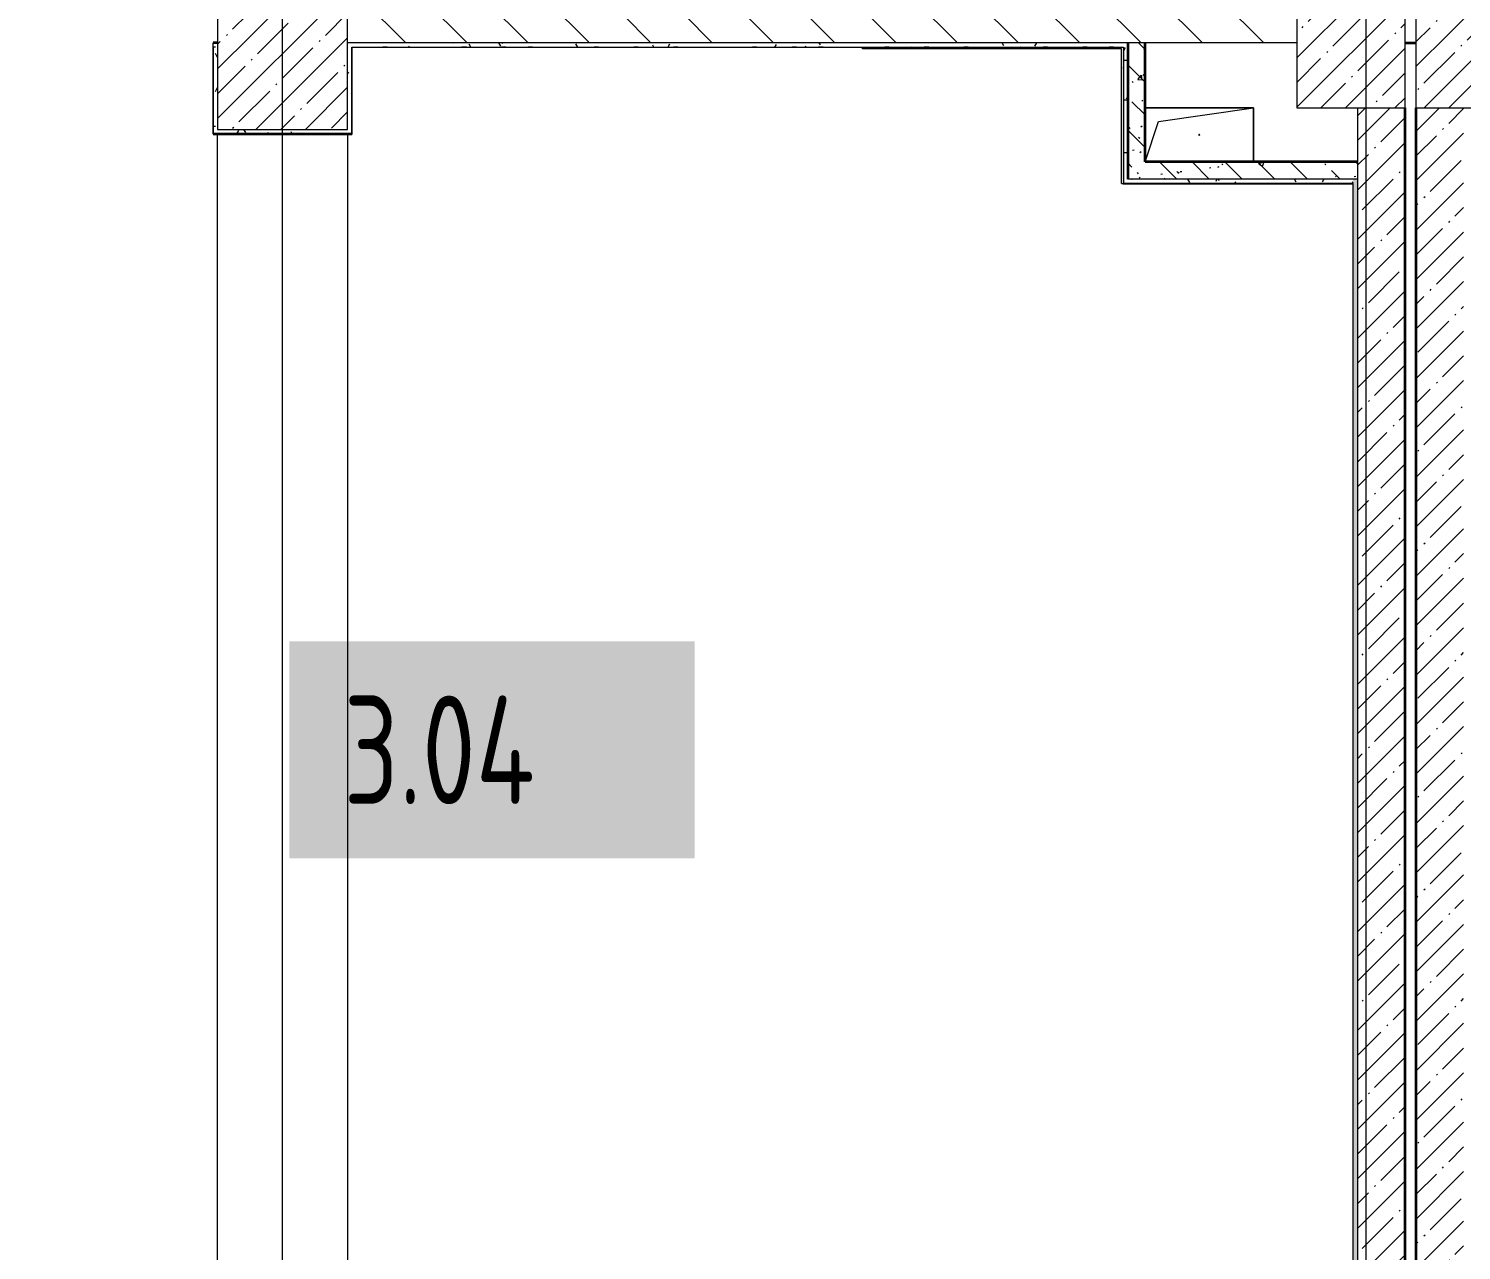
# Model space of a CAD drawing. Header units: millimetres. Extents: x 3914 to 443608, y -156176 to 78197.
# Drawn here: x 347558 to 354169, y -143847 to -138212 of the extents above; entities that cross this region are included whole.
import ezdxf

# ---------------------------------------------------------------- set-up
doc = ezdxf.new("R2010")
doc.units = ezdxf.units.MM
doc.layers.add('A-AREA-PATT-3', color=7, linetype='Continuous', lineweight=5, true_color=0xe6fae8, transparency=1)
for name, color, linetype, lineweight in [('A-FLOR', 7, 'Continuous', 9), ('A-GENM', 7, 'Continuous', 9), ('A-WALL', 7, 'Continuous', 5), ('A-WALL-1', 7, 'Continuous', 35), ('I-WALL', 7, 'Continuous', 5), ('S-COLS', 7, 'Continuous', 9), ('S-COLS-1', 7, 'Continuous', 5), ('Оси', 7, 'Continuous', 9)]:
    doc.layers.add(name, color=color, linetype=linetype, lineweight=lineweight)
doc.layers.add('A-WALL-FNSH-1', color=9, linetype='Continuous', lineweight=5, true_color=0x808080)
doc.styles.add('СПДС', font='ГОСТ тип А.ttf', dxfattribs={"width": 0.9})
pattern_1 = [(45, (315419.7, -145976.68), (-114.04925, 114.04925), []), (45, (315533.75, -145976.68), (-114.04925, 114.04925), [201.612, -40.322, 6.706, -33.617])]
pattern_2 = [(135, (315419.7, -145976.68), (-150.8683, -150.8683), [213.36, -35.56, 7.112, -35.56]), (135, (315419.7, -145825.9), (-150.8683, -150.8683), []), (50, (315419.7, -145976.68), (255.0577, -22.3145), [26.67, -293.37]), (355, (315419.7, -145976.68), (-49.3404, 267.4791), [21.336, -234.696]), (100.451, (315440.96, -145978.54), (205.7195, 245.1636), [22.666, -249.326]), (46.184, (315419.7, -145905.56), (379.511, -58.86), [40.005, -440.055]), (96.636, (315451.33, -145910.46), (332.3634, 346.399), [33.999, -373.989]), (351.184, (315419.7, -145905.56), (332.367, 346.3953), [32.004, -352.044]), (21, (315455.26, -145923.34), (212.2602, -143.1711), [26.67, -293.37]), (326, (315455.26, -145923.34), (86.5224, 257.8632), [21.336, -234.696]), (71.451, (315472.95, -145935.27), (298.784, 114.6901), [22.666, -249.326]), (37.5, (315419.7, -145976.68), (4.32385, 118.3775), [6.706, -225.146, 6.706, -231.546, -235.585]), (37.5, (315419.7, -145976.68), (4.32385, 118.3775), [-470.103, 6.706, -228.879]), (7.5, (315419.7, -145976.68), (93.5476, 140.2533), [6.706, -129.134, 6.706, -219.812, -89.789]), (7.5, (315419.7, -145976.68), (93.5476, 140.2533), [-362.356, 6.706, -83.083]), (327.5, (315340.4, -145976.68), (189.82734, -8.02019), [6.706, -82.194, 6.706, -270.662, -368.046]), (327.5, (315340.4, -145976.68), (189.82734, -8.02019), [-366.268, 6.706, -361.34]), (317.5, (315304.84, -145976.68), (207.38114, 35.59764), [6.706, -108.864, 6.706, -177.495, -261.366]), (317.5, (315304.84, -145976.68), (207.38114, 35.59764), [-299.771, 6.706, -254.66])]
pattern_3 = [(0, (315419.7, -145976.68), (243.84, 60.96), [20.117, -162.763, 20.117, -162.763, -975.36]), (0, (315419.7, -145976.68), (243.84, 60.96), [-365.76, 20.117, -345.643, 20.117, -162.763, -426.72]), (0, (315419.7, -145976.68), (243.84, 60.96), [-914.4, 20.117, -101.803, 20.117, -284.683]), (120, (315511.14, -145946.2), (-174.71291, 180.69163), [20.117, -162.763, 20.117, -162.763, -975.36]), (120, (315511.14, -145946.2), (-174.71291, 180.69163), [-365.76, 20.117, -345.643, 20.117, -162.763, -426.72]), (120, (315511.14, -145946.2), (-174.71291, 180.69163), [-914.4, 20.117, -101.803, 20.117, -284.683]), (240, (315541.62, -145824.28), (-69.12709, -241.65163), [20.117, -162.763, 20.117, -162.763, -975.36]), (240, (315541.62, -145824.28), (-69.12709, -241.65163), [-365.76, 20.117, -345.643, 20.117, -162.763, -426.72]), (240, (315541.62, -145824.28), (-69.12709, -241.65163), [-914.4, 20.117, -101.803, 20.117, -284.683])]

# ---------------------------------------------------------------- blocks, each defined once
blk = doc.blocks.new('BSC_Колонна _Прямоугольная - 500х500-23286270-Объем проектирования 3 этажа')
at = {"layer": 'S-COLS-1'}
h = blk.add_hatch(dxfattribs=at)
h.set_pattern_fill('FP_4', color=256, style=0, pattern_type=2)
h.set_pattern_definition([(45, (-38790, -7650), (-114.04925, 114.04925), []), (45, (-38675.95, -7650), (-114.04925, 114.04925), [201.613, -40.323, 6.706, -33.617])])
h.paths.add_polyline_path([(-30, -250), (250, -249.1), (250, 250), (-250, 250), (-250, -250), (-43.7, -250)])
for p, q in [((250, 250), (-250, 250)), ((-250, 250), (-250, -250)), ((250, -250), (250, 250)), ((-250, -250), (250, -250))]:
    blk.add_line(p, q, dxfattribs=at)
blk = doc.blocks.new('BSC_Колонна _Прямоугольная - 600х600-V535-Объем проектирования 3 этажа')
at = {"layer": 'S-COLS-1'}
h = blk.add_hatch(dxfattribs=at)
h.set_pattern_fill('FP_65', color=256, style=0, pattern_type=2)
h.set_pattern_definition([(45, (-33310, -7600), (-114.04925, 114.04925), []), (45, (-33195.95, -7600), (-114.04925, 114.04925), [201.613, -40.323, 6.706, -33.617])])
h.paths.add_polyline_path([(41.4, -300), (300, -300), (300, 300), (-300, 300), (-300, -300)])
for p, q in [((300, 300), (-300, 300)), ((-300, 300), (-300, -300)), ((300, -300), (300, 300)), ((-300, -300), (300, -300))]:
    blk.add_line(p, q, dxfattribs=at)
blk = doc.blocks.new('BSC_Колонна _Прямоугольная - 500х500-V567-Объем проектирования 3 этажа')
at = {"layer": 'S-COLS-1'}
h = blk.add_hatch(dxfattribs=at)
h.set_pattern_fill('FP_113', color=256, style=0, pattern_type=2)
h.set_pattern_definition([(45, (-38240, -7650), (-114.04925, 114.04925), []), (45, (-38125.95, -7650), (-114.04925, 114.04925), [201.613, -40.323, 6.706, -33.617])])
h.paths.add_polyline_path([(15, -250), (250, -250), (250, 250), (-250, 250), (-250, -250)])
for p, q in [((250, 250), (-250, 250)), ((-250, 250), (-250, -250)), ((250, -250), (250, 250)), ((-250, -250), (250, -250))]:
    blk.add_line(p, q, dxfattribs=at)
blk = doc.blocks.new('GM_Отверстие прямоугольное _в плите_ - Отверстие-V622-Объем проектирования 3 этажа')
at = {"layer": 'A-GENM'}
for p, q in [((-250, 125), (250, 125)), ((250, 125), (-250, 125)), ((-187.5, 62.5), (250, 125)), ((250, 125), (250, -125)), ((250, -125), (250, 125)), ((-250, -125), (-187.5, 62.5))]:
    blk.add_line(p, q, dxfattribs=at)
for start, end in [(360, 180), (180, 360)]:
    blk.add_arc((0, 0), 2.5, start, end, dxfattribs=at)

msp = doc.modelspace()

# ---------------------------------------------------------------- hatches: boundary and pattern name
at = {"layer": 'A-AREA-PATT-3'}
msp.add_hatch(color=256, dxfattribs=at).paths.add_polyline_path([(352601.7, -138926.7), (352605.7, -138926.4), (352605.7, -138300.7), (351405.2, -138300.7), (351405.2, -138304.7), (352601.7, -138304.7), (352601.7, -138926.2)])
at = {"layer": 'I-WALL'}
h = msp.add_hatch(dxfattribs=at)
h.set_pattern_fill('FP_23', color=256, style=0, pattern_type=2)
h.set_pattern_definition([(135, (315419.7, -145976.68), (-141.4214, -141.4214), [])])
h.paths.add_polyline_path([(357549.7, -138276.7), (358329.7, -138276.7), (358329.7, -138076.7), (357549.7, -138076.7)])
h.paths.add_polyline_path([(352034.4, -138276.7), (353409.7, -138276.7), (353409.7, -138076.7), (351429.7, -138076.7), (351429.7, -138146.7), (350229.7, -138146.7), (350229.7, -138076.7), (349029.7, -138076.7), (349029.7, -138276.7), (351429.7, -138276.7)])
h.paths.add_polyline_path([(354479.7, -138276.7), (355049.7, -138276.7), (355049.7, -138076.7), (354459.7, -138076.7), (354459.7, -138276.7), (354469.7, -138276.7)])
h.paths.add_polyline_path([(353909.7, -138276.7), (353959.7, -138276.7), (353959.7, -138076.7), (353909.7, -138076.7)])
h.paths.add_polyline_path([(345229.4, -138276.7), (345929.7, -138276.7), (345929.7, -138076.7), (345229.4, -138076.7), (345229.4, -138225.1)])
h = msp.add_hatch(dxfattribs=at)
h.set_pattern_fill('FP_191', color=256, style=0, pattern_type=2)
h.set_pattern_definition(pattern_3)
h.paths.add_polyline_path([(348427.9, -138676.7), (348429.7, -138676.7), (348429.7, -138276.7), (348409.7, -138276.7), (348409.7, -138676.7)])
h = msp.add_hatch(dxfattribs=at)
h.set_pattern_fill('FP_191', color=256, style=0, pattern_type=2)
h.set_pattern_definition(pattern_3)
h.paths.add_polyline_path([(352523.7, -138296.7), (352609.7, -138296.7), (352609.7, -138276.7), (349029.7, -138276.7), (349029.7, -138296.7), (352501.7, -138296.7)])
h = msp.add_hatch(dxfattribs=at)
h.set_pattern_fill('FP_191', color=256, style=0, pattern_type=2)
h.set_pattern_definition(pattern_3)
h.paths.add_polyline_path([(349049.7, -138696.7), (349049.5, -138297.7), (349029.7, -138297.7), (349029.7, -138696.7)])
h = msp.add_hatch(dxfattribs=at)
h.set_pattern_fill('FP_191', color=256, style=0, pattern_type=2)
h.set_pattern_definition(pattern_3)
h.paths.add_polyline_path([(352609.7, -138906.7), (352629.7, -138906.7), (352629.7, -138276.7), (352609.7, -138276.7), (352609.7, -138826.7)])
h = msp.add_hatch(dxfattribs=at)
h.set_pattern_fill('FP_41', color=256, style=0, pattern_type=2)
h.set_pattern_definition(pattern_2)
h.paths.add_polyline_path([(352629.7, -138826.7), (352709.7, -138826.7), (352709.7, -138276.7), (352629.7, -138277.6), (352629.7, -138696.7)])
h = msp.add_hatch(dxfattribs=at)
h.set_pattern_fill('FP_1', color=256, style=0, pattern_type=2)
h.set_pattern_definition(pattern_1)
h.paths.add_polyline_path([(353899.4, -145576.7), (353909.7, -145576.7), (353909.7, -138576.7), (353689.7, -138576.7), (353689.8, -145576.7), (353703.5, -145576.7)])
h = msp.add_hatch(dxfattribs=at)
h.set_pattern_fill('FP_1', color=256, style=0, pattern_type=2)
h.set_pattern_definition(pattern_1)
h.paths.add_polyline_path([(354001.6, -145576.7), (354179.7, -145576.7), (354179.6, -138576.7), (353959.7, -138576.7), (353959.7, -145576.7), (353968.8, -145576.7)])
h = msp.add_hatch(dxfattribs=at)
h.set_pattern_fill('FP_191', color=256, style=0, pattern_type=2)
h.set_pattern_definition(pattern_3)
h.paths.add_polyline_path([(349029.7, -138696.7), (349029.7, -138676.7), (348409.7, -138676.7), (348409.7, -138696.7), (348771.1, -138696.7)])
h = msp.add_hatch(dxfattribs=at)
h.set_pattern_fill('FP_41', color=256, style=0, pattern_type=2)
h.set_pattern_definition(pattern_2)
h.paths.add_polyline_path([(353209.7, -138906.7), (353689.7, -138906.7), (353689.7, -138826.7), (352629.7, -138826.7), (352629.7, -138906.7), (353122.2, -138906.7)])
h = msp.add_hatch(dxfattribs=at)
h.set_pattern_fill('FP_191', color=256, style=0, pattern_type=2)
h.set_pattern_definition(pattern_3)
h.paths.add_polyline_path([(353664.7, -138926.7), (353668.7, -138926.7), (353668.7, -138906.7), (352609.7, -138906.7), (352609.7, -138926.7), (353409.7, -138926.7)])
h = msp.add_hatch(dxfattribs=at)
h.set_pattern_fill('FP_191', color=256, style=0, pattern_type=2)
h.set_pattern_definition(pattern_3)
h.paths.add_polyline_path([(353689.7, -145556.7), (353689.7, -138906.7), (353669.7, -138906.7), (353669.7, -145555.7), (353674.7, -145555.9)])

# ---------------------------------------------------------------- linework, layer by layer
at = {"layer": 'A-FLOR'}
for p, q in [((348429.7, -138126.7), (348429.7, -138276.7)), ((349049.7, -138296.7), (351405.2, -138296.7)), ((349049.7, -138696.7), (349049.7, -138297.7)), ((348429.7, -145456.7), (348429.7, -138696.7)), ((348429.7, -138696.7), (349049.7, -138696.7)), ((349029.7, -138696.7), (349029.7, -145456.7)), ((352609.7, -138926.7), (353668.7, -138926.7))]:
    msp.add_line(p, q, dxfattribs=at)
at = {"layer": 'A-WALL'}
for p, q in [((348409.7, -138696.7), (348409.7, -138276.7)), ((353409.7, -138276.7), (349029.7, -138276.7)), ((353689.7, -138576.7), (353689.7, -145576.7)), ((353689.7, -138906.7), (352629.7, -138906.7)), ((353669.7, -138926.7), (352609.7, -138926.7)), ((353669.7, -145556.7), (353669.7, -138926.7))]:
    msp.add_line(p, q, dxfattribs=at)
at = {"layer": 'A-WALL-1'}
for p, q in [((348429.7, -138276.7), (348409.7, -138276.7)), ((349049.7, -138297.7), (349049.7, -138296.7)), ((352629.7, -138276.7), (352629.7, -138906.7)), ((352709.7, -138826.7), (352709.7, -138276.7)), ((353909.7, -138276.7), (353959.7, -138276.7)), ((353909.7, -145576.7), (353909.7, -138576.7)), ((353959.7, -138576.7), (353959.7, -145576.7)), ((348409.7, -138696.7), (349049.7, -138696.7)), ((353689.7, -138826.7), (352709.7, -138826.7))]:
    msp.add_line(p, q, dxfattribs=at)
at = {"layer": 'A-WALL-FNSH-1'}
for p, q in [((348409.7, -138296.7), (348408.7, -138296.7)), ((348408.7, -138296.7), (348408.7, -138697.7)), ((349049.7, -138297.7), (349049.7, -138696.7)), ((349050.7, -138297.7), (351405.2, -138297.7)), ((349050.7, -138697.7), (349050.7, -138297.7)), ((348408.7, -138697.7), (349050.7, -138697.7)), ((352608.7, -138926.7), (352608.7, -138927.7)), ((352608.7, -138927.7), (353668.7, -138927.7)), ((353668.7, -138927.7), (353668.7, -145555.7))]:
    msp.add_line(p, q, dxfattribs=at)
at = {"layer": 'I-WALL'}
for p, q in [((351405.2, -138296.7), (352609.7, -138296.7)), ((351405.2, -138304.7), (351405.2, -138297.7)), ((352601.7, -138304.7), (351405.2, -138304.7)), ((352601.7, -138926.7), (352601.7, -138304.7)), ((352609.7, -138296.7), (352609.7, -138926.7)), ((352601.7, -138926.7), (352609.7, -138926.7))]:
    msp.add_line(p, q, dxfattribs=at)
at = {"layer": 'Оси'}
for points in [[(348729.7, -147882.9), (348729.7, -142882.9), (348729.7, -123578.6), (348729.7, -118578.6)], [(353729.7, -147882.9), (353729.7, -142882.9), (353729.7, -127199), (353729.7, -122199)]]:
    msp.add_lwpolyline(points, dxfattribs=at)

# ---------------------------------------------------------------- block references
at = {"layer": 'A-GENM'}
msp.add_blockref('GM_Отверстие прямоугольное _в плите_ - Отверстие-V622-Объем проектирования 3 этажа', (352959.7, -138701.7), dxfattribs=at)
at = {"layer": 'S-COLS'}
for name, p in [('BSC_Колонна _Прямоугольная - 600х600-V535-Объем проектирования 3 этажа', (348729.7, -138376.7)), ('BSC_Колонна _Прямоугольная - 500х500-V567-Объем проектирования 3 этажа', (353659.7, -138326.7)), ('BSC_Колонна _Прямоугольная - 500х500-23286270-Объем проектирования 3 этажа', (354209.7, -138326.7))]:
    msp.add_blockref(name, p, dxfattribs=at)

# ---------------------------------------------------------------- texts
at = {"insert": (349010.9, -141288.7), "char_height": 500, "width": 1370.886, "attachment_point": 1, "style": 'СПДС', "bg_fill": 1, "box_fill_scale": 1.5, "bg_fill_color": 7, "bg_fill_true_color": 16777215, "bg_fill_transparency": 0}
msp.add_mtext('3.04', dxfattribs=at)

doc.saveas('drawing.dxf')
